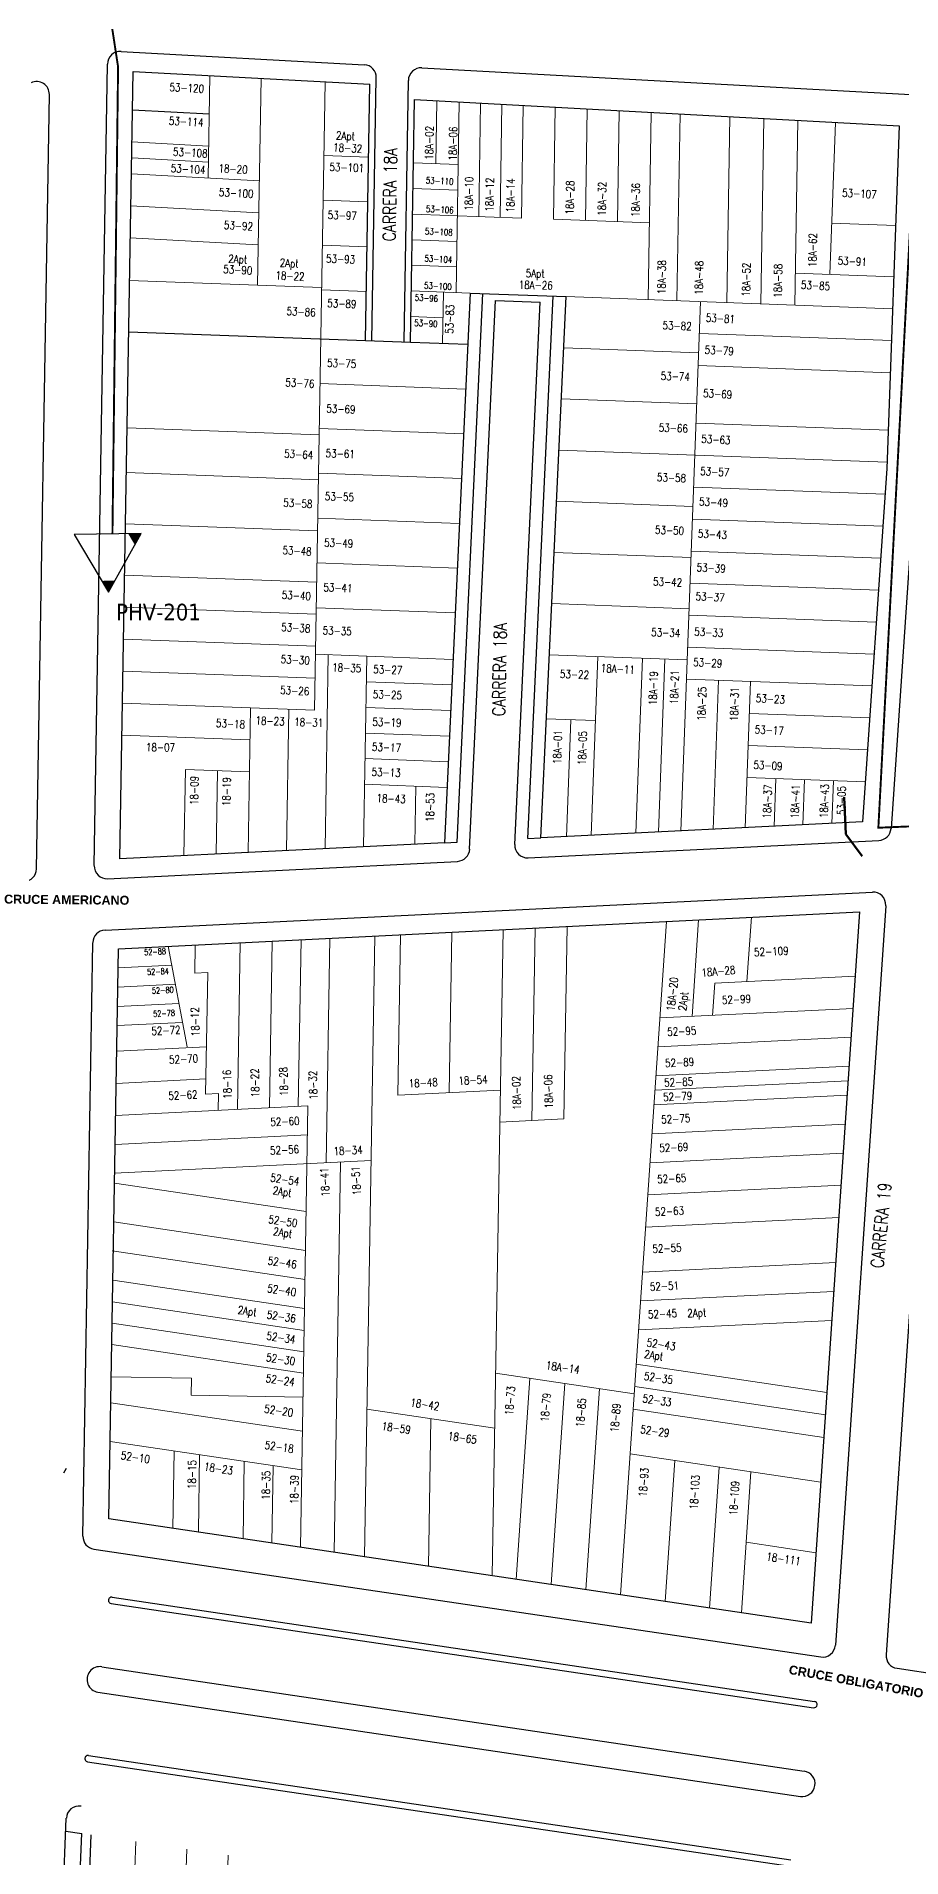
# Model space of a CAD drawing. Header units: millimetres. Extents: x 1022434 to 1024646, y 1272610 to 1274311.
# Drawn here: x 1023506.1 to 1023641.1, y 1272857.7 to 1273142.1 of the extents above; entities that cross this region are included whole.
import ezdxf
from ezdxf.enums import TextEntityAlignment as Align

# ---------------------------------------------------------------- set-up
doc = ezdxf.new("R2010")
doc.units = ezdxf.units.MM
doc.header["$MEASUREMENT"] = 0
for name, color, linetype, lineweight in [('CAB_AER_500', 3, 'Continuous', 25), ('CAB_RG6', 19, 'Continuous', 30), ('NOMENCLATURA', 23, 'Continuous', 0), ('Planimetria_Varios', 251, 'Continuous', 0)]:
    doc.layers.add(name, color=color, linetype=linetype, lineweight=lineweight)
for name, color, linetype in [('DISP_AMP_SA', 7, 'Continuous'), ('NOMEN', 251, 'Continuous'), ('PLANIMETRIA', 8, 'Continuous'), ('TEXT_AMP', 5, 'Continuous')]:
    doc.layers.add(name, color=color, linetype=linetype)
doc.styles.add('ARIAL', font='')
doc.styles.add('CALLE', font='simplex.shx', dxfattribs={"width": 0.8, "height": 2})
doc.styles.add('NOMEN', font='simplex.shx', dxfattribs={"width": 0.8, "height": 1.25})
doc.styles.add('TAHOMA', font='tahoma.ttf')
doc.styles.get('ARIAL').set_extended_font_data('Arial', bold=True)

# ---------------------------------------------------------------- blocks, each defined once
blk = doc.blocks.new('Amp_MB')
at = {"color": 0}
blk.add_lwpolyline([(-0.01, 5.25), (-0.01, -5.25), (9.08, 0)], close=True, dxfattribs=at)
for points in [[(-0.01, 5.25), (-0.01, 3.2), (1.77, 4.22)], [(7.31, 1.03), (7.31, -1.03), (9.08, 0)]]:
    blk.add_solid(points, dxfattribs=at)
for tag, p in [('DISP_INT', (2.63, 6.91)), ('MODULO', (2.63, 5.5)), ('CONTROL', (2.61, 4.18))]:
    blk.add_attdef(tag, p, '', height=1, dxfattribs=at)

msp = doc.modelspace()

# ---------------------------------------------------------------- linework, layer by layer
at = {"layer": 'CAB_AER_500', "const_width": 0.3}
for points in [[(1023517.13, 1273148.34), (1023518.81, 1273137.33), (1023517.93, 1273064.38)], [(1023569.61, 1273147.8), (1023643.71, 1273143.9), (1023643.39, 1273129.69), (1023637.51, 1273018.51), (1023650.02, 1273019.04), (1023756.63, 1273024.13), (1023779.18, 1273014.17), (1023834.59, 1273016.74)]]:
    msp.add_lwpolyline(points, dxfattribs=at)
at = {"layer": 'CAB_AER_500'}
msp.add_lwpolyline([(1023510.32, 1272917.78), (1023510.76, 1272918.49)], dxfattribs=at)
at = {"layer": 'CAB_RG6', "lineweight": 140}
for p, q in [((1023632.41, 1273017.49), (1023632.19, 1273023.27)), ((1023635, 1273014.07), (1023632.41, 1273017.49))]:
    msp.add_line(p, q, dxfattribs=at)
at = {"layer": 'PLANIMETRIA', "linetype": 'Continuous'}
for p, q in [((1023519.27, 1273139.74), (1023557.24, 1273137.68)), ((1023515.07, 1273012.59), (1023517.16, 1273137.78)), ((1023519.09, 1273013.65), (1023521.15, 1273136.64)), ((1023521.15, 1273136.64), (1023558.12, 1273134.63)), ((1023566.24, 1273137.19), (1023643.5, 1273132.98)), ((1023557.45, 1273094.61), (1023558.12, 1273134.63)), ((1023558.45, 1273094.57), (1023559.13, 1273135.65)), ((1023563.45, 1273094.39), (1023564.13, 1273135.22)), ((1023506.06, 1273012.06), (1023508.08, 1273133.01)), ((1023521.04, 1273130.63), (1023533.04, 1273129.98)), ((1023564.45, 1273094.35), (1023565.08, 1273132.24)), ((1023565.08, 1273132.24), (1023640.78, 1273128.12)), ((1023640.78, 1273128.12), (1023638.81, 1273074.64)), ((1023573.77, 1273102.01), (1023569.75, 1273016.17)), ((1023571.75, 1273016.27), (1023575.77, 1273101.94)), ((1023573.7, 1273015.17), (1023577.72, 1273100.86)), ((1023573.77, 1273102.01), (1023588.76, 1273101.46)), ((1023577.72, 1273100.86), (1023584.71, 1273100.61)), ((1023580.75, 1273015.9), (1023584.71, 1273100.61)), ((1023582.79, 1273016.81), (1023586.76, 1273101.53)), ((1023584.8, 1273016.91), (1023588.76, 1273101.46)), ((1023520.47, 1273095.98), (1023557.45, 1273094.61)), ((1023557.45, 1273094.61), (1023564.45, 1273094.35)), ((1023564.45, 1273094.35), (1023573.39, 1273094.02)), ((1023638.81, 1273074.64), (1023635.05, 1273019.41)), ((1023643.3, 1273074.4), (1023639.49, 1273018.39)), ((1023582.79, 1273016.81), (1023584.8, 1273016.91)), ((1023635.05, 1273019.41), (1023584.8, 1273016.91)), ((1023569.75, 1273016.17), (1023519.09, 1273013.65)), ((1023569.75, 1273016.17), (1023571.75, 1273016.27)), ((1023582.84, 1273013.81), (1023637.59, 1273016.53)), ((1023517.17, 1273010.55), (1023571.81, 1273013.26)), ((1023516.77, 1273002.52), (1023636.57, 1273008.47)), ((1023638.67, 1273006.33), (1023630.81, 1272890.84)), ((1023646.75, 1273007.2), (1023638.72, 1272889.35)), ((1023518.86, 1272999.62), (1023634.59, 1273005.37)), ((1023634.59, 1273005.37), (1023627.03, 1272894.28)), ((1023513.32, 1272907.87), (1023514.87, 1273000.56)), ((1023517.37, 1272910.56), (1023518.86, 1272999.62)), ((1023627.03, 1272894.28), (1023517.37, 1272910.56)), ((1023515.03, 1272905.85), (1023628.52, 1272889)), ((1023517.87, 1272898.36), (1023627.54, 1272882.07)), ((1023517.73, 1272897.37), (1023627.39, 1272881.08)), ((1023516.26, 1272887.47), (1023625.92, 1272871.19)), ((1023640.43, 1272887.23), (1023735.36, 1272873.14)), ((1023515.67, 1272883.52), (1023625.33, 1272867.23)), ((1023514.05, 1272872.64), (1023623.72, 1272856.35)), ((1023514.2, 1272873.63), (1023623.87, 1272857.34)), ((1023508.42, 1272806.02), (1023510.73, 1272863.82)), ((1023510.65, 1272861.82), (1023513.14, 1272861.45)), ((1023510.92, 1272806.11), (1023513.14, 1272861.45)), ((1023512.42, 1272806.01), (1023514.63, 1272861.23))]:
    msp.add_line(p, q, dxfattribs=at)
for centre, radius, start, end in [((1023519.16, 1273137.75), 2, 86.8839, 179.0433), ((1023557.13, 1273135.68), 2, 359.0433, 86.8839), ((1023566.13, 1273135.19), 2, 86.8839, 179.0433), ((1023506.08, 1273133.05), 2, 359.0433, 114.9659), ((1023637.49, 1273018.53), 2, 272.8398, 356.1067), ((1023571.71, 1273015.26), 2, 272.8398, 357.3187), ((1023582.74, 1273015.81), 2, 177.3187, 272.8398), ((1023504.06, 1273012.1), 2, 274.6343, 359.0433), ((1023517.07, 1273012.55), 2, 179.0433, 272.8398), ((1023636.67, 1273006.47), 2, 356.1067, 92.8398), ((1023516.87, 1273000.53), 2, 92.8398, 179.0433), ((1023515.32, 1272907.83), 2, 179.0433, 261.5538), ((1023517.8, 1272897.86), 0.5, 81.5538, 261.5538), ((1023628.81, 1272890.98), 2, 261.5538, 356.1067), ((1023640.72, 1272889.21), 2, 176.1067, 261.5538), ((1023515.96, 1272885.5), 2, 81.5538, 261.5538), ((1023627.46, 1272881.58), 0.5, 261.5538, 81.5538), ((1023514.13, 1272873.13), 0.5, 81.5538, 261.5538), ((1023625.63, 1272869.21), 2, 261.5538, 81.5538), ((1023512.73, 1272863.73), 2, 81.5538, 177.7061)]:
    msp.add_arc(centre, radius, start, end, dxfattribs=at)
at = {"layer": 'Planimetria_Varios', "linetype": 'Continuous'}
for p, q in [((1023532.87, 1273119.98), (1023533.14, 1273135.99)), ((1023540.59, 1273103.24), (1023541.13, 1273135.55)), ((1023549.48, 1273036.86), (1023551.12, 1273135.01)), ((1023568.41, 1273122.22), (1023568.58, 1273132.05)), ((1023571.58, 1273102.09), (1023572.07, 1273131.86)), ((1023575.11, 1273113.97), (1023575.41, 1273131.68)), ((1023578.44, 1273113.85), (1023578.74, 1273131.5)), ((1023581.77, 1273113.72), (1023582.06, 1273131.32)), ((1023586.77, 1273113.54), (1023587.06, 1273131.05)), ((1023591.77, 1273113.35), (1023592.06, 1273130.77)), ((1023596.76, 1273113.17), (1023597.05, 1273130.5)), ((1023601.56, 1273100.98), (1023602.05, 1273130.23)), ((1023606.06, 1273100.84), (1023606.55, 1273130.02)), ((1023613.86, 1273100.53), (1023614.34, 1273129.56)), ((1023619.15, 1273100.33), (1023619.64, 1273129.27)), ((1023624.45, 1273100.14), (1023624.93, 1273128.99)), ((1023630.8, 1273128.67), (1023629.92, 1273104.94)), ((1023520.96, 1273125.63), (1023532.95, 1273124.98)), ((1023521.01, 1273123.13), (1023532.91, 1273122.48)), ((1023550.93, 1273123.51), (1023557.93, 1273123.25)), ((1023564.91, 1273122.35), (1023571.91, 1273122.09)), ((1023520.88, 1273120.63), (1023540.86, 1273119.54)), ((1023550.81, 1273116.51), (1023557.81, 1273116.25)), ((1023564.85, 1273118.35), (1023571.84, 1273118.09)), ((1023520.79, 1273115.63), (1023540.78, 1273114.54)), ((1023564.78, 1273114.35), (1023581.77, 1273113.72)), ((1023586.77, 1273113.54), (1023601.76, 1273112.98)), ((1023630.21, 1273112.93), (1023640.21, 1273112.56)), ((1023520.71, 1273110.62), (1023540.7, 1273109.54)), ((1023550.7, 1273109.51), (1023557.69, 1273109.25)), ((1023564.71, 1273110.35), (1023571.71, 1273110.09)), ((1023564.65, 1273106.35), (1023571.64, 1273106.09)), ((1023624.53, 1273105.14), (1023639.91, 1273104.57)), ((1023520.6, 1273103.98), (1023550.59, 1273102.87)), ((1023550.58, 1273102.51), (1023557.58, 1273102.25)), ((1023564.58, 1273102.35), (1023573.77, 1273102.01)), ((1023569.46, 1273094.16), (1023569.6, 1273102.16)), ((1023588.76, 1273101.46), (1023639.73, 1273099.57)), ((1023609.75, 1273100.68), (1023606.69, 1273018)), ((1023564.51, 1273098.35), (1023569.53, 1273098.16)), ((1023609.56, 1273095.68), (1023639.54, 1273094.58)), ((1023588.38, 1273093.46), (1023609.45, 1273092.69)), ((1023609.38, 1273090.69), (1023639.36, 1273089.58)), ((1023550.33, 1273087.87), (1023573.07, 1273087.03)), ((1023588.01, 1273085.47), (1023609.16, 1273084.69)), ((1023520.22, 1273080.97), (1023550.2, 1273079.87)), ((1023550.22, 1273080.87), (1023572.74, 1273080.03)), ((1023609.05, 1273081.69), (1023639.03, 1273080.59)), ((1023587.63, 1273077.48), (1023638.84, 1273075.59)), ((1023520.1, 1273073.97), (1023550.08, 1273072.87)), ((1023550.1, 1273073.87), (1023572.41, 1273073.04)), ((1023608.68, 1273071.7), (1023638.53, 1273070.6)), ((1023587.26, 1273069.49), (1023608.57, 1273068.7)), ((1023519.97, 1273065.97), (1023549.95, 1273064.87)), ((1023549.98, 1273066.87), (1023572.08, 1273066.05)), ((1023608.49, 1273066.7), (1023638.19, 1273065.61)), ((1023549.87, 1273059.86), (1023571.76, 1273059.06)), ((1023586.89, 1273061.5), (1023608.27, 1273060.71)), ((1023608.31, 1273061.71), (1023637.85, 1273060.61)), ((1023519.83, 1273057.97), (1023549.82, 1273056.86)), ((1023608.12, 1273056.71), (1023637.51, 1273055.62)), ((1023519.75, 1273052.97), (1023549.73, 1273051.86)), ((1023549.75, 1273052.86), (1023571.43, 1273052.06)), ((1023586.51, 1273053.51), (1023607.97, 1273052.71)), ((1023607.94, 1273051.71), (1023637.17, 1273050.63)), ((1023519.66, 1273047.97), (1023549.65, 1273046.86)), ((1023549.63, 1273045.6), (1023571.09, 1273044.8)), ((1023551.12, 1273015.24), (1023551.63, 1273045.52)), ((1023557.13, 1273015.54), (1023557.63, 1273045.3)), ((1023586.14, 1273045.52), (1023607.68, 1273044.72)), ((1023607.75, 1273046.72), (1023636.83, 1273045.64)), ((1023519.58, 1273042.97), (1023549.57, 1273041.86)), ((1023593.69, 1273045.24), (1023592.66, 1273017.3)), ((1023600.68, 1273044.98), (1023599.67, 1273017.65)), ((1023604.18, 1273044.85), (1023603.18, 1273017.82)), ((1023557.56, 1273041.3), (1023570.9, 1273040.81)), ((1023607.57, 1273041.72), (1023636.49, 1273040.65)), ((1023612.57, 1273041.54), (1023611.7, 1273018.25)), ((1023617.56, 1273041.35), (1023616.72, 1273018.5)), ((1023519.5, 1273037.97), (1023549.48, 1273036.86)), ((1023539.11, 1273014.65), (1023539.49, 1273037.23)), ((1023545.12, 1273014.94), (1023545.48, 1273037.01)), ((1023557.49, 1273037.3), (1023570.71, 1273036.81)), ((1023585.67, 1273035.53), (1023593.32, 1273035.24)), ((1023589.49, 1273035.38), (1023588.82, 1273017.11)), ((1023617.38, 1273036.35), (1023636.15, 1273035.66)), ((1023519.41, 1273032.97), (1023539.4, 1273032.23)), ((1023557.42, 1273033.3), (1023570.53, 1273032.82)), ((1023617.19, 1273031.36), (1023635.81, 1273030.67)), ((1023557.36, 1273029.3), (1023570.34, 1273028.82)), ((1023529.1, 1273014.15), (1023529.33, 1273027.6)), ((1023529.33, 1273027.6), (1023539.32, 1273027.23)), ((1023534.11, 1273014.4), (1023534.32, 1273027.42)), ((1023617.01, 1273026.36), (1023635.47, 1273025.68)), ((1023621.5, 1273026.2), (1023621.23, 1273018.72)), ((1023626, 1273026.03), (1023625.74, 1273018.94)), ((1023630.5, 1273025.86), (1023630.25, 1273019.17)), ((1023557.29, 1273025.3), (1023570.15, 1273024.82)), ((1023565.14, 1273015.94), (1023565.29, 1273025)), ((1023583.42, 1272972.79), (1023583.92, 1273002.85)), ((1023588.42, 1272973.04), (1023588.92, 1273003.1)), ((1023604.42, 1273003.87), (1023597.26, 1272898.7)), ((1023609.45, 1273004.12), (1023608.42, 1272989.05)), ((1023617.68, 1273004.53), (1023617, 1272994.48)), ((1023529.58, 1272984.27), (1023526.63, 1273000.01)), ((1023530.8, 1272995.81), (1023530.87, 1273000.22)), ((1023537.44, 1272974.51), (1023537.88, 1273000.57)), ((1023542.45, 1272974.76), (1023542.88, 1273000.82)), ((1023546.95, 1272974.99), (1023547.38, 1273001.04)), ((1023551.3, 1272966.19), (1023551.89, 1273001.26)), ((1023557.28, 1272904.64), (1023558.9, 1273001.61)), ((1023562.48, 1272976.76), (1023562.9, 1273001.81)), ((1023570.49, 1272977.15), (1023570.91, 1273002.21)), ((1023577.23, 1272901.67), (1023578.92, 1273002.6)), ((1023518.81, 1272996.62), (1023527.19, 1272997.03)), ((1023530.8, 1272995.81), (1023532.8, 1272995.91)), ((1023532.48, 1272976.9), (1023532.8, 1272995.91)), ((1023611.97, 1272994.23), (1023611.63, 1272989.21)), ((1023611.97, 1272994.23), (1023633.91, 1272995.32)), ((1023518.76, 1272993.61), (1023527.75, 1272994.06)), ((1023518.71, 1272990.61), (1023528.31, 1272991.08)), ((1023603.4, 1272988.8), (1023633.57, 1272990.3)), ((1023518.66, 1272987.6), (1023528.86, 1272988.11)), ((1023603.09, 1272984.28), (1023633.26, 1272985.78)), ((1023518.59, 1272983.59), (1023532.6, 1272984.29)), ((1023602.78, 1272979.76), (1023632.95, 1272981.25)), ((1023518.51, 1272978.58), (1023532.52, 1272979.28)), ((1023562.48, 1272976.76), (1023578.5, 1272977.55)), ((1023602.63, 1272977.5), (1023632.8, 1272978.99)), ((1023518.42, 1272973.57), (1023548.45, 1272975.06)), ((1023532.48, 1272976.9), (1023534.48, 1272977)), ((1023534.44, 1272974.37), (1023534.48, 1272977)), ((1023547.3, 1272906.12), (1023548.45, 1272975.06)), ((1023602.47, 1272975.24), (1023632.64, 1272976.73)), ((1023578.41, 1272972.54), (1023588.42, 1272973.04)), ((1023602.17, 1272970.72), (1023632.34, 1272972.21)), ((1023518.35, 1272969.06), (1023548.38, 1272970.55)), ((1023518.27, 1272964.55), (1023558.31, 1272966.54)), ((1023552.53, 1272905.34), (1023553.55, 1272966.3)), ((1023601.86, 1272966.2), (1023632.03, 1272967.69)), ((1023518.25, 1272963), (1023548.18, 1272958.56)), ((1023601.52, 1272961.17), (1023631.69, 1272962.67)), ((1023601.17, 1272956.15), (1023631.35, 1272957.65)), ((1023518.14, 1272956.95), (1023548.07, 1272952.51)), ((1023517.91, 1272952.44), (1023548, 1272947.97)), ((1023600.7, 1272949.12), (1023630.87, 1272950.61)), ((1023517.99, 1272947.87), (1023547.92, 1272943.43)), ((1023600.39, 1272944.6), (1023630.56, 1272946.09)), ((1023517.94, 1272944.45), (1023547.87, 1272940)), ((1023517.88, 1272941.12), (1023547.81, 1272936.67)), ((1023600.08, 1272940.08), (1023630.25, 1272941.57)), ((1023517.82, 1272937.79), (1023547.75, 1272933.35)), ((1023599.72, 1272934.73), (1023629.48, 1272930.31)), ((1023517.74, 1272932.77), (1023530.26, 1272932.55)), ((1023530.22, 1272929.87), (1023530.26, 1272932.55)), ((1023577.76, 1272933.32), (1023599.4, 1272930.11)), ((1023583.12, 1272932.53), (1023580.98, 1272901.12)), ((1023588.55, 1272931.72), (1023586.41, 1272900.31)), ((1023517.67, 1272928.71), (1023547.6, 1272924.27)), ((1023530.22, 1272929.87), (1023547.69, 1272929.56)), ((1023593.97, 1272930.92), (1023591.84, 1272899.5)), ((1023599.48, 1272931.23), (1023629.25, 1272926.81)), ((1023557.66, 1272927.71), (1023577.61, 1272924.74)), ((1023567.25, 1272903.15), (1023567.64, 1272926.22)), ((1023599.24, 1272927.72), (1023629.01, 1272923.3)), ((1023517.57, 1272922.66), (1023547.5, 1272918.22)), ((1023527.35, 1272909.08), (1023527.55, 1272921.18)), ((1023531.34, 1272908.62), (1023531.54, 1272920.59)), ((1023598.76, 1272920.72), (1023628.53, 1272916.3)), ((1023538.32, 1272907.45), (1023538.52, 1272919.55)), ((1023542.81, 1272906.78), (1023543.01, 1272918.89)), ((1023605.71, 1272919.69), (1023604.21, 1272897.67)), ((1023612.65, 1272918.65), (1023611.16, 1272896.64)), ((1023617.62, 1272917.92), (1023616.12, 1272895.9)), ((1023616.87, 1272906.91), (1023627.78, 1272905.29)), ((1023520.89, 1272842.54), (1023521.6, 1272860.19)), ((1023528.39, 1272830.02), (1023529.56, 1272859.01)), ((1023534.88, 1272829.48), (1023536.02, 1272858.05))]:
    msp.add_line(p, q, dxfattribs=at)

# ---------------------------------------------------------------- block references
at = {"layer": 'DISP_AMP_SA'}
ref = msp.add_blockref('Amp_MB', (1023517.18, 1273064.39), dxfattribs=dict(at, rotation=270.8225412746287))
ref.add_attrib('NOMBRE_AMP', 'PHV-201', dxfattribs={"layer": 'TEXT_AMP', "height": 2.6, "rotation": 0.0746, "style": 'TAHOMA'}).set_placement((1023525.12, 1273052.19), align=Align.MIDDLE_CENTER)

# ---------------------------------------------------------------- texts
at = {"layer": 'NOMEN', "linetype": 'Continuous', "style": 'NOMEN', "width": 0.8}
for s, rotation, p in [('53-120', 356.8839, (1023532.2, 1273133.28)), ('53-114', 356.8839, (1023532.11, 1273128.01)), ('53-104', 356.8839, (1023532.41, 1273120.61)), ('53-108', 356.8839, (1023532.75, 1273123.18)), ('53-100', 356.8839, (1023539.92, 1273116.86)), ('53-92', 356.8839, (1023539.84, 1273111.79)), ('53-90', 356.8839, (1023539.74, 1273104.89)), ('53-86', 356.8839, (1023549.62, 1273098.35)), ('53-82', 357.8828, (1023608.34, 1273096.2)), ('53-76', 356.8839, (1023549.43, 1273087.21)), ('53-74', 357.8828, (1023608.05, 1273088.3)), ('53-66', 357.8828, (1023607.75, 1273080.22)), ('53-64', 356.8839, (1023549.25, 1273076.08)), ('53-58', 357.8828, (1023607.46, 1273072.47)), ('53-58', 356.8839, (1023549.12, 1273068.43)), ('53-50', 357.8828, (1023607.16, 1273064.25)), ('53-48', 356.8839, (1023548.99, 1273061.01)), ('53-42', 357.8828, (1023606.86, 1273056.18)), ('53-40', 356.8839, (1023548.88, 1273054.02)), ('53-38', 356.8839, (1023548.79, 1273048.99)), ('53-34', 357.8828, (1023606.57, 1273048.27)), ('53-30', 356.8839, (1023548.71, 1273043.98)), ('53-22', 357.8828, (1023592.32, 1273041.75)), ('53-26', 356.8839, (1023548.63, 1273039.17)), ('53-18', 356.8839, (1023538.6, 1273034.01)), ('18-07', 359.5741, (1023527.7, 1273030.42)), ('18-09', 89.0433, (1023531.37, 1273026.59)), ('18-19', 89.0433, (1023536.4, 1273026.4)), ('18-53', 89.0433, (1023568.19, 1273023.95))]:
    msp.add_text(s, height=1.25, rotation=rotation, dxfattribs=at).set_placement(p, align=Align.RIGHT)
for s, height, rotation, p in [('18A-02', 1.25, 89.0433, (1023567.97, 1273122.8)), ('18A-06', 1.25, 89.0433, (1023571.68, 1273122.69)), ('18-32', 1.25, 356.8839, (1023552.36, 1273124.16)), ('2Apt', 1.25, 356.8839, (1023552.8, 1273126.02)), ('18-20', 1.25, 356.8839, (1023534.47, 1273120.89)), ('53-101', 1.25, 357.8828, (1023551.8, 1273121.1)), ('53-110', 1, 356.8839, (1023566.84, 1273119.14)), ('18A-10', 1.25, 89.0433, (1023574.17, 1273114.87)), ('18A-12', 1.25, 89.0433, (1023577.4, 1273114.72)), ('18A-14', 1.25, 89.0433, (1023580.66, 1273114.6)), ('18A-28', 1.25, 89.0433, (1023589.93, 1273114.26)), ('18A-32', 1.25, 89.0433, (1023594.95, 1273114.07)), ('18A-36', 1.25, 89.0433, (1023600.21, 1273113.88)), ('53-107', 1.25, 356.8839, (1023631.82, 1273117.06)), ('53-97', 1.25, 357.8828, (1023551.52, 1273113.61)), ('53-106', 1, 356.8839, (1023566.86, 1273114.68)), ('53-108', 1, 356.8839, (1023566.71, 1273111.19)), ('18A-62', 1.25, 89.0433, (1023627.82, 1273106.06)), ('2Apt', 1.25, 356.8839, (1023535.98, 1273106.77)), ('53-93', 1.25, 357.8828, (1023551.26, 1273106.78)), ('53-104', 1, 356.8839, (1023566.63, 1273106.94)), ('18-22', 1.25, 356.8839, (1023543.36, 1273104.18)), ('2Apt', 1.25, 356.8839, (1023544.02, 1273106.14)), ('5Apt', 1.25, 359.0433, (1023582.45, 1273104.49)), ('18A-38', 1.25, 89.0433, (1023604.27, 1273101.83)), ('18A-48', 1.25, 89.0433, (1023610.09, 1273101.73)), ('18A-52', 1.25, 89.0433, (1023617.46, 1273101.44)), ('18A-58', 1.25, 89.0433, (1023622.41, 1273101.26)), ('53-91', 1.25, 356.8839, (1023631.14, 1273106.48)), ('53-100', 1, 356.8839, (1023566.56, 1273102.72)), ('18A-26', 1.25, 358.5654, (1023581.35, 1273102.7)), ('53-85', 1.25, 356.8839, (1023625.4, 1273102.69)), ('53-89', 1.25, 357.8828, (1023551.46, 1273099.82)), ('53-96', 1, 356.8839, (1023565.11, 1273100.84)), ('53-83', 1.25, 87.8828, (1023571.13, 1273095.65)), ('53-90', 1, 356.8839, (1023565.04, 1273096.88)), ('53-81', 1.25, 356.8839, (1023610.55, 1273097.56)), ('53-79', 1.25, 356.8839, (1023610.37, 1273092.54)), ('53-75', 1.25, 357.8828, (1023551.43, 1273090.49)), ('53-69', 1.25, 356.8839, (1023610.12, 1273085.77)), ('53-69', 1.25, 357.8828, (1023551.31, 1273083.37)), ('53-63', 1.25, 356.8839, (1023609.85, 1273078.63)), ('53-61', 1.25, 357.8828, (1023551.2, 1273076.39)), ('53-57', 1.25, 356.8839, (1023609.67, 1273073.61)), ('53-55', 1.25, 357.8828, (1023551.08, 1273069.67)), ('53-49', 1.25, 356.8839, (1023609.49, 1273068.84)), ('53-49', 1.25, 357.8828, (1023550.96, 1273062.42)), ('53-43', 1.25, 356.8839, (1023609.31, 1273063.84)), ('53-39', 1.25, 356.8839, (1023609.11, 1273058.57)), ('53-41', 1.25, 357.8828, (1023550.85, 1273055.44)), ('53-37', 1.25, 356.8839, (1023608.95, 1273054.05)), ('53-35', 1.25, 357.8828, (1023550.73, 1273048.72)), ('53-33', 1.25, 356.8839, (1023608.74, 1273048.53)), ('18-35', 1.25, 357.8828, (1023552.22, 1273042.94)), ('53-27', 1.25, 357.8828, (1023558.63, 1273042.65)), ('18A-11', 1.25, 356.8839, (1023594.15, 1273042.84)), ('18A-19', 1.25, 88.158, (1023602.9, 1273037.63)), ('18A-21', 1.25, 88.158, (1023606.21, 1273037.78)), ('53-29', 1.25, 356.8839, (1023608.57, 1273043.77)), ('53-25', 1.25, 357.8828, (1023558.57, 1273038.74)), ('18A-25', 1.25, 88.158, (1023610.49, 1273035.2)), ('18A-31', 1.25, 88.158, (1023615.57, 1273035.13)), ('53-23', 1.25, 356.8839, (1023618.36, 1273038.14)), ('18-23', 1.25, 357.8828, (1023540.25, 1273034.65)), ('18-31', 1.25, 357.8828, (1023546.29, 1273034.42)), ('53-19', 1.25, 357.8828, (1023558.5, 1273034.44)), ('53-17', 1.25, 356.8839, (1023618.18, 1273033.25)), ('53-17', 1.25, 357.8828, (1023558.43, 1273030.53)), ('18A-01', 1.25, 88.158, (1023587.95, 1273028.43)), ('18A-05', 1.25, 88.158, (1023591.84, 1273028.28)), ('53-09', 1.25, 356.8839, (1023617.98, 1273027.73)), ('53-13', 1.25, 357.8828, (1023558.37, 1273026.61)), ('18-43', 1.25, 357.8828, (1023559.15, 1273022.52)), ('18A-37', 1.25, 87.6286, (1023620.7, 1273019.92)), ('18A-41', 1.25, 87.6286, (1023625.05, 1273019.92)), ('18A-43', 1.25, 87.6286, (1023629.58, 1273019.99)), ('53-05', 1.25, 88.772, (1023632.33, 1273020.47)), ('52-109', 1.25, 2.8398, (1023618.13, 1272998.43)), ('52-88', 0.938, 2.8398, (1023522.91, 1272998.59)), ('18A-28', 1.25, 5.0435, (1023609.94, 1272995.24)), ('52-84', 0.938, 2.8398, (1023523.36, 1272995.5)), ('18A-20', 1.25, 83.7335, (1023605.68, 1272989.82)), ('52-80', 0.938, 2.8398, (1023524.11, 1272992.58)), ('2Apt', 1.25, 83.7335, (1023607.51, 1272989.86)), ('52-99', 1.25, 2.8398, (1023613.12, 1272990.96)), ('52-78', 0.938, 2.8398, (1023524.31, 1272988.96)), ('18-12', 1.25, 91.5322, (1023531.53, 1272985.96)), ('52-72', 1.25, 2.8398, (1023524.05, 1272986.11)), ('52-95', 1.25, 2.8398, (1023604.58, 1272985.99)), ('52-70', 1.25, 2.8398, (1023526.79, 1272981.65)), ('18-16', 1.25, 91.5322, (1023536.53, 1272976.19)), ('18-22', 1.25, 91.5322, (1023540.87, 1272976.41)), ('18-28', 1.25, 91.5322, (1023545.34, 1272976.63)), ('18-32', 1.25, 91.5322, (1023549.94, 1272976.05)), ('18A-06', 1.25, 91.5322, (1023586.71, 1272974.68)), ('52-89', 1.25, 2.8398, (1023604.24, 1272981.12)), ('52-62', 1.25, 2.8398, (1023526.7, 1272976.01)), ('18-48', 1.25, 2.8398, (1023564.21, 1272977.95)), ('18-54', 1.25, 2.8398, (1023571.99, 1272978.36)), ('18A-02', 1.25, 91.5322, (1023581.72, 1272974.43)), ('52-79', 1.25, 2.8398, (1023603.94, 1272975.81)), ('52-85', 1.25, 2.8398, (1023604.09, 1272978.06)), ('52-60', 1.25, 2.8398, (1023542.63, 1272971.91)), ('52-75', 1.25, 2.8398, (1023603.64, 1272972.31)), ('52-56', 1.25, 2.8398, (1023542.56, 1272967.46)), ('18-34', 1.25, 2.8398, (1023552.48, 1272967.37)), ('52-69', 1.25, 2.8398, (1023603.34, 1272967.85)), ('52-54', 1.25, 351.5538, (1023542.52, 1272963.28)), ('18-41', 1.25, 92.8398, (1023551.82, 1272960.93)), ('18-51', 1.25, 92.8398, (1023556.72, 1272961.16)), ('52-65', 1.25, 2.8398, (1023603.01, 1272962.98)), ('2Apt', 1.25, 351.5538, (1023542.88, 1272961.28)), ('52-50', 1.25, 351.5538, (1023542.22, 1272956.77)), ('52-63', 1.25, 2.8398, (1023602.66, 1272957.88)), ('2Apt', 1.25, 351.5538, (1023542.95, 1272954.89)), ('52-46', 1.25, 351.5538, (1023542.11, 1272950.31)), ('52-55', 1.25, 2.8398, (1023602.27, 1272952.1)), ('52-40', 1.25, 351.5538, (1023542.03, 1272945.98)), ('52-51', 1.25, 2.8398, (1023601.87, 1272946.19)), ('2Apt', 1.25, 351.5538, (1023537.42, 1272942.63)), ('52-36', 1.25, 351.5538, (1023541.97, 1272941.88)), ('52-45', 1.25, 2.8398, (1023601.57, 1272941.86)), ('2Apt', 1.25, 2.8398, (1023607.71, 1272942.05)), ('52-34', 1.25, 351.5538, (1023541.91, 1272938.58)), ('52-43', 1.25, 351.5538, (1023601.26, 1272937.53)), ('52-30', 1.25, 351.5538, (1023541.86, 1272935.21)), ('18A-14', 1.25, 351.5538, (1023585.53, 1272933.97)), ('2Apt', 1.25, 351.5538, (1023600.88, 1272935.73)), ('52-24', 1.25, 351.5538, (1023541.8, 1272931.94)), ('52-35', 1.25, 351.5538, (1023600.85, 1272932.3)), ('18-42', 1.25, 351.5538, (1023564.37, 1272928.16)), ('18-73', 1.25, 85.3831, (1023580.45, 1272926.72)), ('18-79', 1.25, 85.3831, (1023586.02, 1272925.67)), ('18-85', 1.25, 85.3831, (1023591.53, 1272924.85)), ('52-33', 1.25, 351.5538, (1023600.62, 1272928.8)), ('52-20', 1.25, 351.5538, (1023541.56, 1272927.18)), ('18-89', 1.25, 85.3831, (1023596.91, 1272924.05)), ('18-59', 1.25, 351.5538, (1023559.91, 1272924.48)), ('18-65', 1.25, 351.5538, (1023570.23, 1272922.95)), ('52-29', 1.25, 351.5538, (1023600.29, 1272923.98)), ('52-10', 1.25, 351.5538, (1023519.18, 1272919.9)), ('52-18', 1.25, 351.5538, (1023541.63, 1272921.52)), ('18-15', 1.25, 89.0433, (1023530.94, 1272915.22)), ('18-23', 1.25, 351.5538, (1023532.15, 1272918.14)), ('18-35', 1.25, 89.0433, (1023542.49, 1272913.54)), ('18-93', 1.25, 86.1067, (1023601.34, 1272913.97)), ('18-103', 1.25, 86.1067, (1023609.27, 1272912)), ('18-39', 1.25, 89.0433, (1023546.93, 1272912.88)), ('18-109', 1.25, 86.1067, (1023615.45, 1272911.08)), ('18-111', 1.25, 351.5538, (1023619.95, 1272904.1))]:
    msp.add_text(s, height=height, rotation=rotation, dxfattribs=at).set_placement(p)
at = {"layer": 'NOMENCLATURA', "linetype": 'Continuous', "style": 'CALLE', "width": 0.8}
for s, rotation, p in [('CARRERA 18A', 89.0433, (1023562.13, 1273110.08)), ('CARRERA 18A', 89.0433, (1023579.24, 1273035.92)), ('CARRERA 19', 84.5837, (1023638.29, 1272949.67))]:
    msp.add_text(s, height=2, rotation=rotation, dxfattribs=at).set_placement(p)
at = {"layer": 'NOMENCLATURA', "style": 'ARIAL'}
for s, rotation, p in [('CRUCE AMERICANO', 359.4302, (1023501.01, 1273006.67)), ('CRUCE OBLIGATORIO', 349.7777, (1023623.44, 1272886.38))]:
    msp.add_text(s, height=1.4, rotation=rotation, dxfattribs=at).set_placement(p)

doc.saveas('drawing.dxf')
